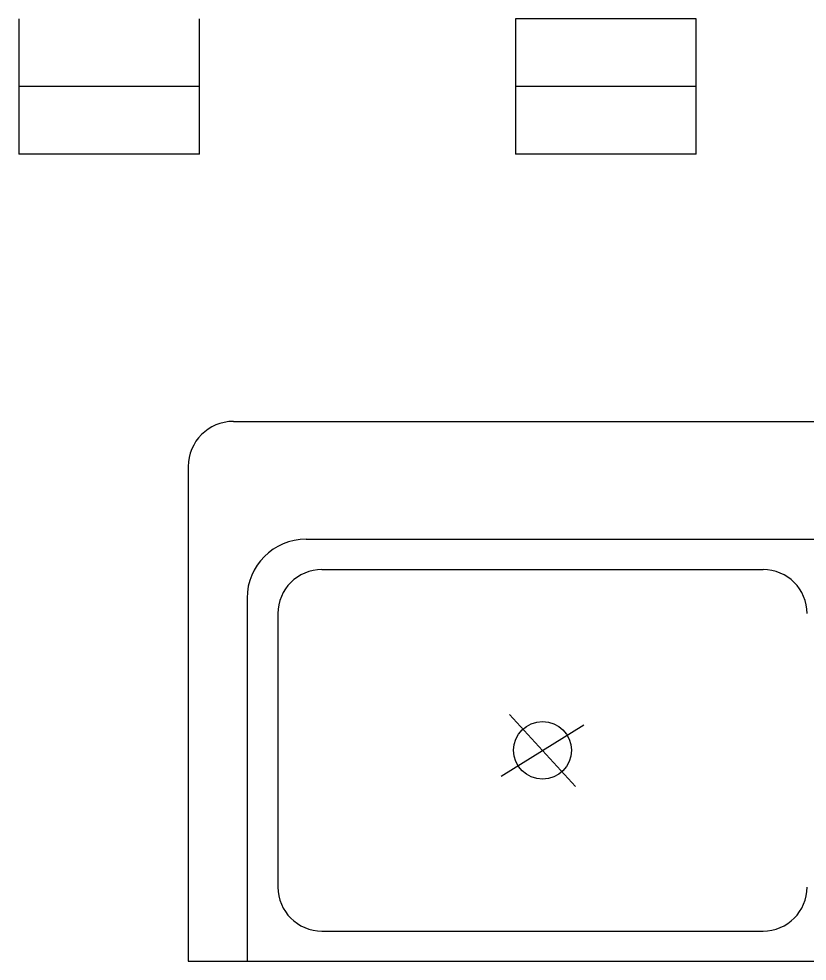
# Model space of a CAD drawing. Header units: inches. Extents: x 105.6 to 147.4, y 37.5 to 62.2.
# Drawn here: x 111.808 to 112.681, y 43.719 to 44.762 of the extents above; entities that cross this region are included whole.
import ezdxf

# ---------------------------------------------------------------- set-up
doc = ezdxf.new("R2010")
doc.units = ezdxf.units.IN
doc.header["$MEASUREMENT"] = 0
doc.linetypes.add('CENTER2', pattern=[1.125, 0.75, -0.125, 0.125, -0.125])
doc.linetypes.add('DASHDOT', pattern=[1, 0.5, -0.25, 0, -0.25])
for name, color, linetype in [('EJES', 1, 'CENTER2'), ('MUEBLES', 1, 'Continuous'), ('Paredes', 5, 'Continuous')]:
    doc.layers.add(name, color=color, linetype=linetype)

msp = doc.modelspace()

# ---------------------------------------------------------------- linework, layer by layer
at = {"layer": 'EJES', "linetype": 'DASHDOT'}
for p, q in [((112.0076, 44.6874), (111.8076, 44.6874)), ((112.5576, 44.6874), (112.3576, 44.6874))]:
    msp.add_line(p, q, dxfattribs=at)
at = {"layer": 'MUEBLES'}
for p, q in [((112.0452, 44.3165), (112.9421, 44.3165)), ((111.9952, 44.2665), (111.9952, 43.9225)), ((112.1257, 44.186), (112.8182, 44.186)), ((112.1433, 44.1524), (112.6317, 44.1524)), ((112.0604, 44.1207), (112.0604, 43.9225)), ((112.0945, 44.1036), (112.0945, 43.9225)), ((112.3511, 43.992), (112.4239, 43.9123)), ((112.3416, 43.9237), (112.4334, 43.9806)), ((111.9952, 43.9225), (111.9952, 43.7187)), ((112.0604, 43.9225), (112.0604, 43.7187)), ((112.0945, 43.9225), (112.0945, 43.8008)), ((112.0945, 43.9225), (112.0945, 43.8008)), ((112.1433, 43.7519), (112.6317, 43.7519)), ((111.9952, 43.7187), (112.8285, 43.7187))]:
    msp.add_line(p, q, dxfattribs=at)
msp.add_circle((112.3875, 43.9522), 0.032, dxfattribs=at)
for centre, radius, start, end in [((112.0452, 44.2665), 0.05, 90, 180), ((112.1257, 44.1207), 0.0653, 90, 180), ((112.1433, 44.1036), 0.0488, 90, 180), ((112.6317, 44.1036), 0.0488, 0, 90), ((112.1433, 43.8008), 0.0488, 180, 270), ((112.6317, 43.8008), 0.0488, 270, 0)]:
    msp.add_arc(centre, radius, start, end, dxfattribs=at)
at = {"layer": 'Paredes'}
for p, q in [((111.8076, 44.7624), (111.8076, 44.6124)), ((112.0076, 44.6124), (112.0076, 44.7624)), ((112.5576, 44.7624), (112.3576, 44.7624)), ((112.3576, 44.7624), (112.3576, 44.6124)), ((112.5576, 44.6124), (112.5576, 44.7624)), ((112.0076, 44.6124), (111.8076, 44.6124)), ((112.5576, 44.6124), (112.3576, 44.6124))]:
    msp.add_line(p, q, dxfattribs=at)

doc.saveas('drawing.dxf')
